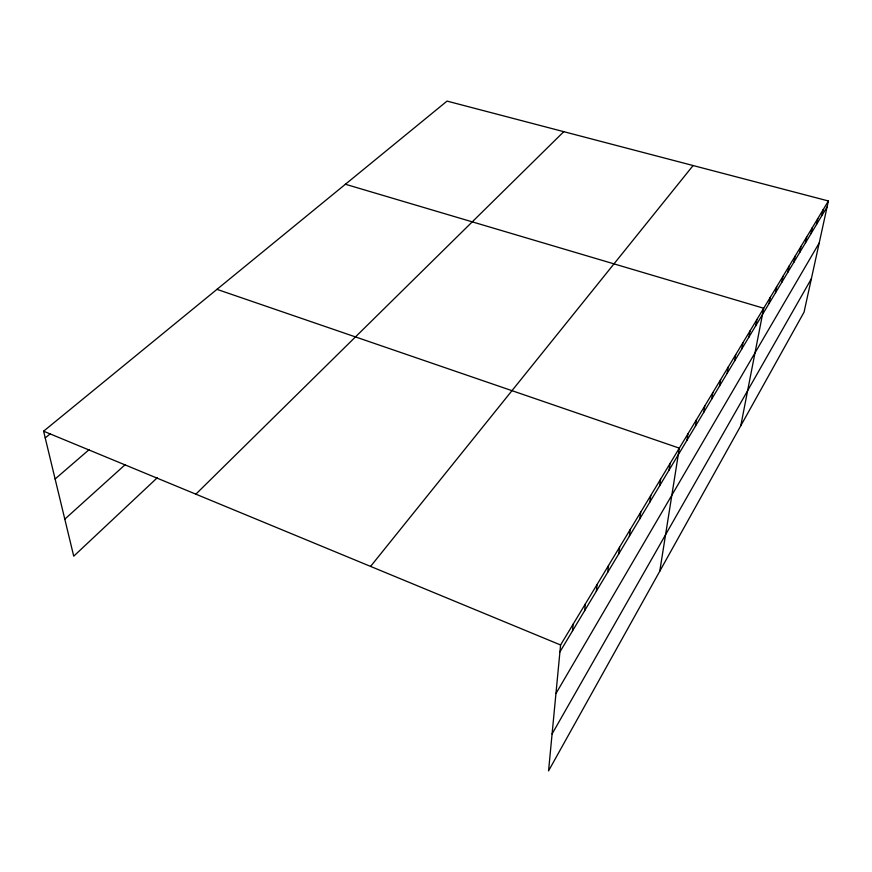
<?xml version="1.0" encoding="UTF-8"?>
<svg xmlns="http://www.w3.org/2000/svg" width="872" height="872" viewBox="0 0 872 872"><rect width="100%" height="100%" fill="white"/><g stroke="black" fill="none" stroke-linecap="round" stroke-linejoin="round"><path stroke-width="1.31" d="M828.4 200.974L560.587 644.986L548.553 770.903L804.049 312.154L828.4 200.974L447.042 101.098L43.6 431.204L73.728 556.173L157.385 477.66M572.468 630.979L573.177 624.123M584.6 610.782L585.352 603.936M596.339 591.227L597.135 584.404M607.708 572.294L608.547 565.481M618.717 553.938L619.6 547.158M629.399 536.149L630.314 529.391M639.765 518.894L640.702 512.158M649.814 502.152L650.795 495.438M659.581 485.889L660.584 479.208M669.053 470.106L670.088 463.446M659.766 571.225L679.321 448.143L216.965 289.351M686.962 440.284L688.03 433.689M695.42 426.19L696.521 419.628M703.66 412.467L704.772 405.938M711.683 399.103L712.816 392.607M719.498 386.089L720.643 379.625M727.117 373.401L728.273 366.97M734.54 361.03L735.717 354.632M741.789 348.974L742.977 342.609M748.852 337.202L750.051 330.87M755.741 325.725L756.951 319.425M740.775 425.776L763.698 308.252L345.41 184.254M769.039 303.565L770.27 297.341M775.459 292.883L776.701 286.692M781.726 282.441L782.969 276.282M787.852 272.238L789.106 266.113M793.836 262.265L795.101 256.172M799.7 252.509L800.965 246.46M805.423 242.983L806.687 236.955M811.025 233.652L812.301 227.668M816.497 224.529L817.783 218.578M821.86 215.591L823.146 209.672M552.085 733.962L811.352 278.778M555.944 693.556L819.19 243.005M559.933 651.853L827.114 206.849M370.578 566.418L693.098 165.538M195.862 494.162L563.792 131.672M64.801 519.145L125.252 464.602M55.121 479.001L89.238 449.538M45.224 437.929L50.194 433.842M43.6 431.204L560.587 644.986"/></g></svg>
